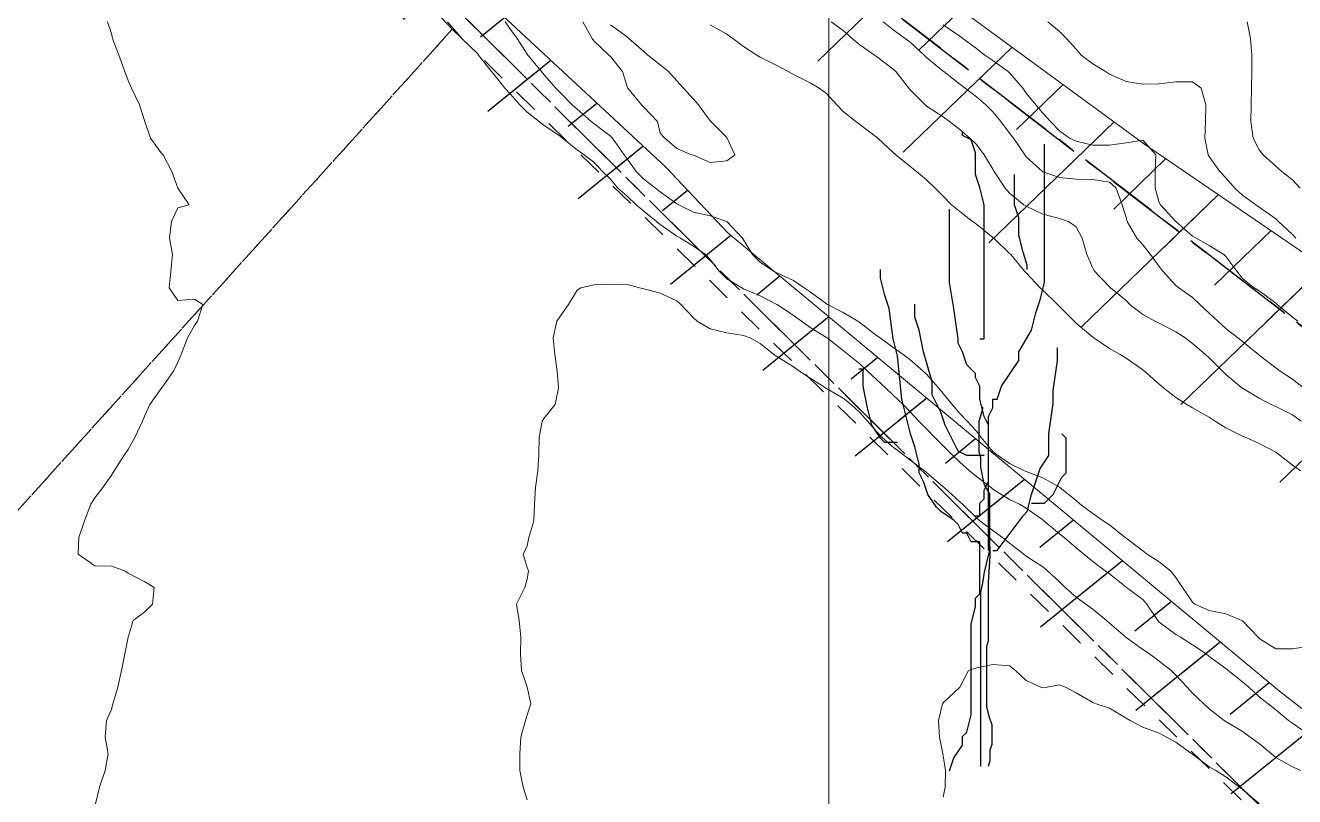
# Model space of a CAD drawing. Header units: centimetres. Extents: x 0 to 642158, y -847 to 649707.
# Drawn here: x 616742.66 to 616780.82, y 621220.46 to 621243.64 of the extents above; entities that cross this region are included whole.
import ezdxf

# ---------------------------------------------------------------- set-up
doc = ezdxf.new("R2010")
doc.units = ezdxf.units.CM
doc.header["$MEASUREMENT"] = 0
doc.linetypes.add('CENTERX2', pattern=[4, 2.5, -0.5, 0.5, -0.5])
doc.linetypes.add('JIS_02_0.7', pattern=[1.35, 0.75, -0.6])
for name, color, linetype, lineweight in [('MEV_grille', 254, 'Continuous', 9), ('MEV_schema paysager_V', 7, 'Continuous', 20), ('MEV_vegetal_V', 7, 'Continuous', 25), ('WAL_parcellaire agricole', 7, 'JIS_02_0.7', 25), ('WAL_topographie 0.5', 253, 'Continuous', 20)]:
    doc.layers.add(name, color=color, linetype=linetype, lineweight=lineweight)
doc.layers.add('MEV_schema paysager_Ha', color=7, linetype='Continuous', lineweight=25, transparency=0.13)
doc.layers.add('SPW_parcellaire cadastral', color=7, linetype='CENTERX2', lineweight=25, true_color=0xff0542)

# ---------------------------------------------------------------- blocks, each defined once
blk = doc.blocks.new('legende vegetal')
at = {"layer": 'MEV_vegetal_V'}
for points in [[(616771.255, 621234.029), (616771.385, 621234.029), (616771.385, 621238.055), (616771.255, 621238.575), (616771.125, 621238.965), (616771.125, 621239.614), (616770.995, 621240.003), (616770.736, 621240.133), (616770.736, 621240.263)], [(616771.125, 621228.704), (616771.255, 621228.704), (616771.255, 621229.093), (616771.385, 621229.223), (616771.385, 621229.483), (616771.515, 621229.743), (616771.515, 621231.691), (616771.645, 621231.951), (616771.645, 621232.21), (616771.775, 621232.21), (616771.905, 621232.6), (616772.424, 621233.379), (616772.424, 621233.64), (616772.814, 621234.289), (616772.944, 621234.808), (616773.074, 621235.198), (616773.204, 621235.717), (616773.204, 621239.874)], [(616772.684, 621236.107), (616772.684, 621236.237), (616772.555, 621236.627), (616772.424, 621237.146), (616772.424, 621237.666), (616772.295, 621238.055), (616772.295, 621238.965)], [(616771.515, 621227.665), (616771.515, 621231.431), (616771.385, 621231.691), (616771.255, 621232.21), (616771.255, 621232.6), (616771.125, 621232.86), (616771.125, 621232.99), (616770.865, 621233.25), (616770.736, 621233.64), (616770.605, 621233.899), (616770.605, 621234.029), (616770.476, 621234.938), (616770.346, 621235.717), (616770.346, 621237.926)], [(616770.346, 621221.041), (616770.476, 621221.43), (616770.736, 621221.82), (616770.736, 621222.08), (616770.865, 621222.21), (616770.995, 621222.729), (616770.995, 621225.457), (616771.125, 621225.976), (616771.125, 621226.236), (616771.255, 621226.366), (616771.255, 621227.924), (616770.995, 621227.924), (616770.865, 621228.184), (616770.736, 621228.184), (616770.605, 621228.444), (616770.476, 621228.574), (616770.086, 621228.834), (616769.956, 621228.964), (616769.696, 621229.353), (616769.566, 621229.743), (616769.436, 621230.003), (616769.436, 621230.262), (616769.306, 621230.782), (616769.176, 621231.172), (616769.046, 621231.691), (616768.917, 621232.21), (616768.786, 621233.509), (616768.656, 621234.029), (616768.527, 621234.938), (616768.397, 621235.328), (616768.267, 621235.847), (616768.267, 621236.107)], [(616771.385, 621230.522), (616770.865, 621230.522), (616770.605, 621230.652), (616770.476, 621230.912), (616770.216, 621231.431), (616770.086, 621231.821), (616769.826, 621232.341), (616769.826, 621232.73), (616769.566, 621233.64), (616769.436, 621234.289), (616769.306, 621234.678), (616769.306, 621235.068)], [(616771.645, 621227.665), (616771.775, 621227.665), (616772.555, 621228.704), (616772.684, 621228.834), (616772.814, 621229.353), (616772.944, 621229.743), (616773.074, 621230.133), (616773.334, 621230.522), (616773.334, 621231.172), (616773.464, 621232.081), (616773.464, 621232.471), (616773.594, 621233.379), (616773.594, 621233.769)], [(616768.786, 621230.912), (616768.397, 621230.912), (616768.267, 621231.042), (616768.007, 621231.431), (616767.877, 621231.951), (616767.747, 621232.6), (616767.747, 621233.12), (616767.617, 621233.12)], [(616771.289, 621221.176), (616771.289, 621226.417), (616771.344, 621226.691), (616771.398, 621227.018), (616771.562, 621227.673), (616771.562, 621229.366), (616771.398, 621229.639), (616771.344, 621229.857), (616771.289, 621230.185), (616771.289, 621230.458), (616771.234, 621230.621), (616771.234, 621231.549), (616771.289, 621231.714), (616771.344, 621231.932), (616771.344, 621231.986)], [(616772.814, 621229.093), (616773.204, 621229.093), (616773.334, 621229.223), (616773.464, 621229.353), (616773.724, 621229.873), (616773.854, 621230.003), (616773.854, 621231.042), (616773.724, 621231.172)], [(616771.562, 621227.782), (616771.562, 621227.509), (616771.508, 621226.691), (616771.508, 621224.943), (616771.453, 621224.78), (616771.453, 621222.978), (616771.508, 621222.759), (616771.562, 621222.596), (616771.617, 621222.432), (616771.617, 621221.831), (616771.562, 621221.668), (616771.562, 621221.34), (616771.508, 621221.176)]]:
    blk.add_lwpolyline(points, dxfattribs=at)
blk = doc.blocks.new('*U112')
at = {"layer": 'MEV_grille', "transparency": 33554687}
blk.add_lwpolyline([(0, 1825.476), (0, -1825.476)], dxfattribs=at)
blk = doc.blocks.new('*U113')
at = {"layer": 'MEV_grille', "color": 0, "linetype": 'ByBlock', "lineweight": -2, "transparency": 16777216}
blk.add_blockref('*U112', (1400, 0), dxfattribs=at)

msp = doc.modelspace()

# ---------------------------------------------------------------- hatches: boundary and pattern name
at = {"layer": 'MEV_schema paysager_Ha', "transparency": 33554687}
h = msp.add_hatch(dxfattribs=at)
h.set_pattern_fill('ANSI31', color=60, scale=30, angle=359)
h.paths.add_polyline_path([(616757.324, 621259.849), (616760.155, 621257.242), (616760.982, 621256.726), (616761.085, 621254.97), (616761.292, 621252.904), (616762.739, 621251.355), (616766.252, 621247.429), (616776.276, 621240.095), (616803.635, 621221.386), (616814.775, 621210.573), (616832.211, 621197.985), (616844.965, 621188.786), (616864.899, 621172.406), (616872.703, 621166.356), (616874.496, 621164.947), (616886.002, 621150.276), (616883.932, 621149.958), (616881.224, 621149.639), (616872.465, 621156.485), (616855.742, 621169.779), (616840.293, 621183.152), (616825.694, 621194.945), (616802.145, 621212.096), (616783.054, 621227.818), (616772.886, 621235.766), (616764.994, 621244.141), (616758.559, 621250.209), (616756.434, 621253.911), (616755.706, 621255.731), (616755.584, 621257.613), (616755.706, 621258.644), (616756.92, 621259.615)])
h = msp.add_hatch(dxfattribs=at)
h.set_pattern_fill('ANSI31', color=60, scale=15, angle=359)
h.paths.add_polyline_path([(616757.324, 621259.849), (616760.155, 621257.242), (616760.982, 621256.726), (616761.085, 621254.97), (616761.292, 621252.904), (616762.739, 621251.355), (616766.252, 621247.429), (616776.276, 621240.095), (616803.635, 621221.386), (616814.775, 621210.573), (616832.211, 621197.985), (616844.965, 621188.786), (616864.899, 621172.406), (616872.703, 621166.356), (616874.496, 621164.947), (616886.002, 621150.276), (616883.932, 621149.958), (616881.75, 621152.337), (616874.75, 621159.908), (616858.874, 621173.092), (616842.557, 621186.029), (616828, 621196.997), (616806.346, 621214.81), (616786.102, 621230.091), (616775.767, 621237.806), (616766.25, 621245.564), (616760.173, 621251.167), (616760.132, 621253.928), (616759.25, 621255.916), (616756.75, 621257.606), (616755.706, 621258.644), (616756.92, 621259.615)])
h = msp.add_hatch(dxfattribs=at)
h.set_pattern_fill('ANSI31', color=60, scale=30, angle=354)
h.paths.add_polyline_path([(616763.793, 621237.399), (616780.361, 621223.636), (616806.73, 621203.109), (616835.432, 621183.048), (616849.2, 621170.918), (616860.426, 621161.465), (616877.021, 621145.92), (616895.432, 621126.667), (616906.244, 621113.266), (616915.551, 621100.874), (616925.104, 621088.577), (616933.769, 621076.473), (616936.099, 621075.05), (616937.977, 621072.979), (616937.912, 621070.973), (616937.135, 621069.225), (616936.358, 621067.608), (616937.135, 621064.501), (616940.76, 621060.683), (616945.227, 621056.8), (616947.105, 621052.206), (616962.41, 621024.728), (616974.109, 620995.255), (616988.613, 620964.831), (617000.873, 620934.818), (616994.034, 620945.287), (616980.56, 620976.65), (616967.841, 621003.399), (616952.474, 621032.764), (616936.299, 621056.62), (616930.996, 621060.508), (616927.549, 621064.307), (616925.604, 621066.074), (616925.516, 621067.841), (616925.125, 621068.86), (616924.852, 621069.499), (616924.487, 621070.183), (616924.304, 621071.324), (616923.391, 621073.103), (616922.341, 621073.925), (616921.096, 621075.97), (616919.417, 621078.356), (616911.722, 621092.304), (616907.214, 621097.272), (616901.665, 621105.707), (616893.69, 621116.453), (616882.131, 621129.394), (616872.652, 621139.563), (616858.571, 621155.492), (616844.444, 621168.426), (616830.582, 621180.304), (616816.719, 621190.861), (616800.357, 621202.226), (616786.054, 621214.304), (616772.55, 621226.115), (616757.239, 621240.336), (616751.019, 621247.072), (616746.267, 621252.771), (616748.773, 621253.031), (616755.597, 621245.259), (616761.904, 621239.386)])
h = msp.add_hatch(dxfattribs=at)
h.set_pattern_fill('ANSI31', color=60, scale=15, angle=354)
h.paths.add_polyline_path([(616763.793, 621237.399), (616780.361, 621223.636), (616806.73, 621203.109), (616835.432, 621183.048), (616849.2, 621170.918), (616860.426, 621161.465), (616877.021, 621145.92), (616895.432, 621126.667), (616906.244, 621113.266), (616915.551, 621100.874), (616925.104, 621088.577), (616933.769, 621076.473), (616936.099, 621075.05), (616937.977, 621072.979), (616937.912, 621070.973), (616937.135, 621069.225), (616936.358, 621067.608), (616937.135, 621064.501), (616940.76, 621060.683), (616945.227, 621056.8), (616947.105, 621052.206), (616962.41, 621024.728), (616974.109, 620995.255), (616988.613, 620964.831), (617000.873, 620934.818), (616995.278, 620946.197), (616981.322, 620977.591), (616968.949, 621004.724), (616954.95, 621033.47), (616939.273, 621058.598), (616934.212, 621062.775), (616932.292, 621066.548), (616932.356, 621068.019), (616932.484, 621070.385), (616932.676, 621072.303), (616931.333, 621074.286), (616929.926, 621075.948), (616928.134, 621077.547), (616926.215, 621078.186), (616923.976, 621080.872), (616915.079, 621094.601), (616910.377, 621100.394), (616904.363, 621108.155), (616896.709, 621119.194), (616884.982, 621132.444), (616875.303, 621142.281), (616859.978, 621158.245), (616846.267, 621170.017), (616832.7, 621182.018), (616818.337, 621192.934), (616802.115, 621203.987), (616787.085, 621215.761), (616773.725, 621227.447), (616758.184, 621241.318), (616751.756, 621248.212), (616746.267, 621252.771), (616748.773, 621253.031), (616755.597, 621245.259), (616761.904, 621239.386)])

# ---------------------------------------------------------------- linework, layer by layer
at = {"layer": 'MEV_schema paysager_V', "color": 60}
for points in [[(616757.378, 621259.89), (616759.489, 621257.843), (616761.096, 621255.734), (616761.292, 621252.904), (616762.739, 621251.355), (616766.252, 621247.429), (616776.276, 621240.095), (616803.635, 621221.386), (616814.775, 621210.573), (616832.211, 621197.985), (616844.965, 621188.786), (616864.899, 621172.406), (616872.703, 621166.356), (616874.097, 621165.6), (616885.131, 621151.31)], [(616748.773, 621253.031), (616755.597, 621245.259), (616761.904, 621239.386), (616763.793, 621237.399), (616780.361, 621223.636), (616806.73, 621203.109), (616835.432, 621183.048), (616849.2, 621170.918), (616860.426, 621161.465), (616877.021, 621145.92), (616895.432, 621126.667), (616906.244, 621113.266)]]:
    msp.add_lwpolyline(points, dxfattribs=at)
at = {"layer": 'SPW_parcellaire cadastral'}
for points in [[(616718.835, 621287.856), (616753.119, 621246.609), (616783.079, 621216.904), (616803.88, 621199.445), (616825.651, 621183.795), (616841.151, 621171.07), (616772.42, 621142.06), (616722.671, 621121.06), (616716.437, 621128.668)], [(616759.547, 621253.317), (616769.052, 621263.236), (616807.471, 621257.591), (616853.21, 621251.95), (616855.188, 621236.398), (616860.014, 621211.506), (616871.754, 621169.863), (616875.83, 621158.333), (616880.257, 621148.971), (616874.289, 621147.611), (616838.405, 621188.897), (616792.367, 621225.886), (616769.031, 621243.825), (616759.547, 621253.317)], [(617069.693, 620775.462), (617042.312, 620836.61), (617036.267, 620850.114), (617034.006, 620855.163), (617017.558, 620891.904), (616974.006, 620989.185), (616961.91, 621014.447), (616950.392, 621034.719), (616936.965, 621054.591), (616923.841, 621069.865), (616923.568, 621072.35), (616921.936, 621074.869), (616902.276, 621105.214), (616875.163, 621136.929), (616841.151, 621171.07), (616825.651, 621183.795), (616803.88, 621199.445), (616783.079, 621216.904), (616753.119, 621246.609), (616755.27, 621248.854), (616758.203, 621251.915), (616759.547, 621253.317)], [(616759.547, 621253.317), (616769.031, 621243.825), (616792.367, 621225.886), (616838.405, 621188.897), (616874.289, 621147.611), (616880.257, 621148.971), (616875.83, 621158.333), (616871.754, 621169.863), (616860.014, 621211.506), (616855.188, 621236.398), (616853.21, 621251.95), (616866.215, 621247.765), (616874.077, 621241.92), (616881.234, 621232.553), (616885.867, 621223.79), (616890.69, 621210.508), (616901.351, 621171.858)]]:
    msp.add_lwpolyline(points, dxfattribs=at)
at = {"layer": 'WAL_parcellaire agricole'}
for points in [[(616635.423, 621323.445), (616673.319, 621352.016), (616713.492, 621294.188), (616745.83, 621253.858), (616755.498, 621243.526), (616729.279, 621214.505), (616688.43, 621261.152), (616635.423, 621323.445)], [(616729.279, 621214.505), (616755.498, 621243.526), (616799.169, 621200.865), (616838.173, 621169.87), (616922.849, 621078.881), (616887.651, 621066.277), (616828.245, 621125.169), (616732.293, 621211.325), (616729.279, 621214.505)]]:
    msp.add_lwpolyline(points, dxfattribs=at)
at = {"layer": 'WAL_topographie 0.5'}
for points in [[(616745.136, 621243.75), (616745.25, 621243.393), (616745.287, 621243.25), (616745.472, 621242.75), (616745.65, 621242.25), (616745.75, 621241.983), (616745.853, 621241.75), (616746.093, 621241.25), (616746.25, 621240.75), (616746.25, 621240.75), (616746.422, 621240.25), (616746.75, 621239.808), (616746.804, 621239.75), (616747.07, 621239.25), (616747.25, 621238.75), (616747.25, 621238.75), (616747.583, 621238.25), (616747.25, 621238.159), (616747.054, 621237.75), (616747, 621237.25), (616747.089, 621236.75), (616747.038, 621236.25), (616746.991, 621235.75), (616747.25, 621235.375), (616747.75, 621235.411), (616748, 621235.25), (616747.837, 621234.75), (616747.75, 621234.617), (616747.542, 621234.25), (616747.352, 621233.75), (616747.25, 621233.514), (616747.114, 621233.25), (616746.767, 621232.75), (616746.75, 621232.731), (616746.403, 621232.25), (616746.25, 621231.917), (616746.181, 621231.75), (616745.95, 621231.25), (616745.75, 621230.891), (616745.65, 621230.75), (616745.333, 621230.25), (616745.25, 621230.125), (616744.991, 621229.75), (616744.75, 621229.439), (616744.63, 621229.25), (616744.445, 621228.75), (616744.273, 621228.25), (616744.25, 621227.75), (616744.75, 621227.397), (616745.25, 621227.383), (616745.65, 621227.25), (616745.75, 621227.179), (616746.25, 621226.917), (616746.536, 621226.75), (616746.481, 621226.25), (616746.25, 621226.019), (616745.9, 621225.75), (616745.75, 621225.25), (616745.75, 621225.25), (616745.654, 621224.75), (616745.558, 621224.25), (616745.444, 621223.75), (616745.294, 621223.25), (616745.25, 621223.083), (616745.107, 621222.75), (616745.06, 621222.25), (616745.15, 621221.75), (616745.066, 621221.25), (616744.896, 621220.75), (616744.769, 621220.25)], [(616781.25, 621222.318), (616780.75, 621222.667), (616780.637, 621222.75), (616780.25, 621223.071), (616780.024, 621223.25), (616779.75, 621223.459), (616779.44, 621223.75), (616779.25, 621223.915), (616778.823, 621224.25), (616778.75, 621224.315), (616778.25, 621224.674), (616778.155, 621224.75), (616777.75, 621225.021), (616777.388, 621225.25), (616777.25, 621225.331), (616776.75, 621225.701), (616776.702, 621225.75), (616776.375, 621226.25), (616776.25, 621226.383), (616775.761, 621226.75), (616775.75, 621226.758), (616775.25, 621227.162), (616775.123, 621227.25), (616774.75, 621227.533), (616774.48, 621227.75), (616774.25, 621227.934), (616773.89, 621228.25), (616773.75, 621228.361), (616773.282, 621228.75), (616773.25, 621228.776), (616772.75, 621229.135), (616772.551, 621229.25), (616772.25, 621229.388), (616771.75, 621229.702), (616771.693, 621229.75), (616771.25, 621230.083), (616771.042, 621230.25), (616770.75, 621230.517), (616770.499, 621230.75), (616770.25, 621231), (616769.998, 621231.25), (616769.75, 621231.518), (616769.517, 621231.75), (616769.25, 621232.039), (616769.052, 621232.25), (616768.75, 621232.527), (616768.52, 621232.75), (616768.25, 621232.999), (616767.982, 621233.25), (616767.75, 621233.466), (616767.392, 621233.75), (616767.25, 621233.87), (616766.765, 621234.25), (616766.75, 621234.259), (616766.25, 621234.562), (616765.996, 621234.75), (616765.75, 621234.925), (616765.258, 621235.25), (616765.25, 621235.254), (616764.75, 621235.508), (616764.25, 621235.725), (616764.2, 621235.75), (616763.75, 621236.028), (616763.516, 621236.25), (616763.25, 621236.6), (616763.109, 621236.75), (616762.75, 621237.004), (616762.361, 621237.25), (616762.25, 621237.306), (616761.75, 621237.659), (616761.639, 621237.75), (616761.25, 621238.057), (616761.028, 621238.25), (616760.75, 621238.506), (616760.476, 621238.75), (616760.25, 621239.014), (616760.016, 621239.25), (616759.75, 621239.534), (616759.465, 621239.75), (616759.25, 621239.896), (616758.813, 621240.25), (616758.75, 621240.299), (616758.25, 621240.646), (616758.108, 621240.75), (616757.75, 621241.03), (616757.528, 621241.25), (616757.25, 621241.575), (616757.074, 621241.75), (616756.75, 621242.17), (616756.671, 621242.25), (616756.283, 621242.75), (616756.25, 621242.793), (616755.783, 621243.25), (616755.75, 621243.288), (616755.35, 621243.75)], [(616781.25, 621224.986), (616780.75, 621224.908), (616780.25, 621224.902), (616779.75, 621225.209), (616779.718, 621225.25), (616779.25, 621225.741), (616779.233, 621225.75), (616778.75, 621225.956), (616778.25, 621226.056), (616777.818, 621226.25), (616777.75, 621226.303), (616777.447, 621226.75), (616777.25, 621227.047), (616777.083, 621227.25), (616776.75, 621227.518), (616776.388, 621227.75), (616776.25, 621227.844), (616775.75, 621228.229), (616775.726, 621228.25), (616775.25, 621228.634), (616775.066, 621228.75), (616774.75, 621228.968), (616774.37, 621229.25), (616774.25, 621229.366), (616773.761, 621229.75), (616773.75, 621229.758), (616773.25, 621230.047), (616772.75, 621230.228), (616772.697, 621230.25), (616772.25, 621230.478), (616771.841, 621230.75), (616771.75, 621230.838), (616771.395, 621231.25), (616771.25, 621231.441), (616770.974, 621231.75), (616770.75, 621231.973), (616770.521, 621232.25), (616770.25, 621232.572), (616770.108, 621232.75), (616769.75, 621233.158), (616769.649, 621233.25), (616769.25, 621233.6), (616769.051, 621233.75), (616768.75, 621233.962), (616768.356, 621234.25), (616768.25, 621234.324), (616767.75, 621234.71), (616767.69, 621234.75), (616767.25, 621235.014), (616766.778, 621235.25), (616766.75, 621235.267), (616766.25, 621235.636), (616766.079, 621235.75), (616765.75, 621235.972), (616765.25, 621236.202), (616765.153, 621236.25), (616764.75, 621236.528), (616764.517, 621236.75), (616764.25, 621237.197), (616764.219, 621237.25), (616763.75, 621237.748), (616763.746, 621237.75), (616763.25, 621237.915), (616762.75, 621238.03), (616762.31, 621238.25), (616762.25, 621238.282), (616761.75, 621238.634), (616761.607, 621238.75), (616761.25, 621239.023), (616761.028, 621239.25), (616760.75, 621239.633), (616760.667, 621239.75), (616760.313, 621240.25), (616760.25, 621240.315), (616759.75, 621240.69), (616759.672, 621240.75), (616759.25, 621241.123), (616759.099, 621241.25), (616758.75, 621241.616), (616758.611, 621241.75), (616758.25, 621242.166), (616758.179, 621242.25), (616757.771, 621242.75), (616757.75, 621242.775), (616757.445, 621243.25), (616757.25, 621243.521), (616757.09, 621243.75)], [(616760.25, 621243.659), (616760.75, 621243.293), (616760.8, 621243.25), (616761.25, 621242.853), (616761.375, 621242.75), (616761.75, 621242.458), (616761.992, 621242.25), (616762.25, 621241.974), (616762.447, 621241.75), (616762.75, 621241.427), (616762.895, 621241.25), (616763.25, 621240.768), (616763.266, 621240.75), (616763.75, 621240.266), (616763.761, 621240.25), (616763.987, 621239.75), (616763.75, 621239.571), (616763.25, 621239.523), (616762.75, 621239.737), (616762.687, 621239.75), (616762.25, 621239.944), (616761.883, 621240.25), (616761.75, 621240.404), (616761.669, 621240.75), (616761.25, 621241.181), (616761.185, 621241.25), (616760.769, 621241.75), (616760.75, 621241.8), (616760.612, 621242.25), (616760.25, 621242.702), (616760.203, 621242.75), (616759.75, 621243.179), (616759.698, 621243.25), (616759.417, 621243.75)], [(616780.994, 621230.25), (616780.75, 621230.428), (616780.334, 621230.75), (616780.25, 621230.81), (616779.75, 621231.078), (616779.356, 621231.25), (616779.25, 621231.292), (616778.75, 621231.542), (616778.425, 621231.75), (616778.25, 621231.865), (616777.75, 621232.145), (616777.574, 621232.25), (616777.25, 621232.461), (616776.879, 621232.75), (616776.75, 621232.862), (616776.305, 621233.25), (616776.25, 621233.292), (616775.75, 621233.643), (616775.571, 621233.75), (616775.25, 621233.934), (616774.783, 621234.25), (616774.75, 621234.274), (616774.25, 621234.688), (616774.186, 621234.75), (616773.75, 621235.195), (616773.687, 621235.25), (616773.25, 621235.687), (616773.165, 621235.75), (616772.75, 621236.2), (616772.702, 621236.25), (616772.291, 621236.75), (616772.25, 621236.786), (616771.774, 621237.25), (616771.75, 621237.268), (616771.25, 621237.665), (616771.131, 621237.75), (616770.75, 621238.049), (616770.5, 621238.25), (616770.25, 621238.507), (616770.011, 621238.75), (616769.75, 621239.002), (616769.452, 621239.25), (616769.25, 621239.409), (616768.833, 621239.75), (616768.75, 621239.823), (616768.292, 621240.25), (616768.25, 621240.285), (616767.75, 621240.66), (616767.626, 621240.75), (616767.25, 621241.055), (616767.058, 621241.25), (616766.75, 621241.592), (616766.528, 621241.75), (616766.25, 621241.911), (616765.75, 621242.166), (616765.592, 621242.25), (616765.25, 621242.43), (616764.75, 621242.685), (616764.652, 621242.75), (616764.25, 621243.01), (616763.933, 621243.25), (616763.75, 621243.376), (616763.25, 621243.661)], [(616781.009, 621231.75), (616780.75, 621231.937), (616780.25, 621232.189), (616780.116, 621232.25), (616779.75, 621232.438), (616779.25, 621232.739), (616779.235, 621232.75), (616778.75, 621233.152), (616778.652, 621233.25), (616778.25, 621233.65), (616778.141, 621233.75), (616777.75, 621234.078), (616777.524, 621234.25), (616777.25, 621234.434), (616776.75, 621234.686), (616776.611, 621234.75), (616776.25, 621234.951), (616775.864, 621235.25), (616775.75, 621235.374), (616775.286, 621235.75), (616775.25, 621235.782), (616774.803, 621236.25), (616774.75, 621236.341), (616774.576, 621236.75), (616774.426, 621237.25), (616774.25, 621237.586), (616774.024, 621237.75), (616773.75, 621237.835), (616773.25, 621237.971), (616772.75, 621238.204), (616772.68, 621238.25), (616772.25, 621238.594), (616772.117, 621238.75), (616771.79, 621239.25), (616771.75, 621239.32), (616771.483, 621239.75), (616771.25, 621240.058), (616771.058, 621240.25), (616770.75, 621240.509), (616770.444, 621240.75), (616770.25, 621240.888), (616769.75, 621241.217), (616769.71, 621241.25), (616769.25, 621241.716), (616769.219, 621241.75), (616768.825, 621242.25), (616768.75, 621242.328), (616768.25, 621242.708), (616768.19, 621242.75), (616767.75, 621243.057), (616767.522, 621243.25), (616767.25, 621243.489), (616766.887, 621243.75)], [(616781.082, 621232.75), (616780.75, 621233.006), (616780.378, 621233.25), (616780.25, 621233.345), (616779.75, 621233.733), (616779.729, 621233.75), (616779.25, 621234.142), (616779.115, 621234.25), (616778.75, 621234.533), (616778.507, 621234.75), (616778.25, 621234.993), (616777.967, 621235.25), (616777.75, 621235.46), (616777.34, 621235.75), (616777.25, 621235.821), (616776.856, 621236.25), (616776.75, 621236.395), (616776.485, 621236.75), (616776.25, 621237.042), (616776.078, 621237.25), (616775.784, 621237.75), (616775.75, 621237.862), (616775.632, 621238.25), (616775.45, 621238.75), (616775.25, 621238.926), (616774.75, 621239.012), (616774.25, 621239.018), (616773.75, 621239.07), (616773.25, 621239.242), (616773.238, 621239.25), (616772.75, 621239.688), (616772.705, 621239.75), (616772.368, 621240.25), (616772.25, 621240.404), (616771.988, 621240.75), (616771.75, 621241.044), (616771.531, 621241.25), (616771.25, 621241.491), (616770.91, 621241.75), (616770.75, 621241.873), (616770.274, 621242.25), (616770.25, 621242.268), (616769.75, 621242.671), (616769.678, 621242.75), (616769.25, 621243.146), (616769.112, 621243.25), (616768.75, 621243.506), (616768.449, 621243.75)], [(616780.917, 621234.75), (616780.75, 621234.868), (616780.294, 621235.25), (616780.25, 621235.29), (616779.75, 621235.664), (616779.603, 621235.75), (616779.25, 621236.03), (616779.078, 621236.25), (616778.75, 621236.696), (616778.693, 621236.75), (616778.25, 621237.026), (616777.853, 621237.25), (616777.75, 621237.307), (616777.25, 621237.75), (616777.25, 621237.75), (616776.781, 621238.25), (616776.75, 621238.315), (616776.629, 621238.75), (616776.627, 621239.25), (616776.646, 621239.75), (616776.25, 621240.189), (616775.75, 621240.108), (616775.25, 621240.04), (616774.75, 621240.042), (616774.25, 621240.156), (616774.049, 621240.25), (616773.75, 621240.475), (616773.483, 621240.75), (616773.25, 621241.001), (616773.035, 621241.25), (616772.75, 621241.606), (616772.651, 621241.75), (616772.25, 621242.213), (616772.21, 621242.25), (616771.75, 621242.587), (616771.509, 621242.75), (616771.25, 621242.946), (616770.847, 621243.25), (616770.75, 621243.319), (616770.25, 621243.652)], [(616780.854, 621237.25), (616780.75, 621237.357), (616780.333, 621237.75), (616780.25, 621237.822), (616779.75, 621238.179), (616779.649, 621238.25), (616779.25, 621238.541), (616779.022, 621238.75), (616778.75, 621239.061), (616778.567, 621239.25), (616778.25, 621239.703), (616778.219, 621239.75), (616778.122, 621240.25), (616778.138, 621240.75), (616778.151, 621241.25), (616778.01, 621241.75), (616777.75, 621241.947), (616777.25, 621241.943), (616776.75, 621241.882), (616776.25, 621241.875), (616775.75, 621241.953), (616775.25, 621242.171), (616775.134, 621242.25), (616774.75, 621242.484), (616774.402, 621242.75), (616774.25, 621242.927), (616773.955, 621243.25), (616773.75, 621243.459), (616773.399, 621243.75)], [(616780.984, 621238.75), (616780.75, 621238.994), (616780.437, 621239.25), (616780.25, 621239.412), (616779.869, 621239.75), (616779.75, 621239.899), (616779.572, 621240.25), (616779.501, 621240.75), (616779.506, 621241.25), (616779.517, 621241.75), (616779.526, 621242.25), (616779.528, 621242.75), (616779.493, 621243.25), (616779.387, 621243.75)], [(616781.002, 621221.25), (616780.75, 621221.358), (616780.25, 621221.634), (616780.122, 621221.75), (616779.75, 621222.058), (616779.485, 621222.25), (616779.25, 621222.416), (616778.75, 621222.722), (616778.704, 621222.75), (616778.25, 621223.1), (616778.087, 621223.25), (616777.75, 621223.567), (616777.588, 621223.75), (616777.25, 621224.116), (616777.111, 621224.25), (616776.75, 621224.53), (616776.456, 621224.75), (616776.25, 621224.884), (616775.75, 621225.245), (616775.743, 621225.25), (616775.25, 621225.672), (616775.167, 621225.75), (616774.75, 621226.091), (616774.544, 621226.25), (616774.25, 621226.46), (616773.921, 621226.75), (616773.75, 621226.921), (616773.387, 621227.25), (616773.25, 621227.366), (616772.75, 621227.693), (616772.679, 621227.75), (616772.25, 621228.076), (616772.039, 621228.25), (616771.75, 621228.458), (616771.356, 621228.75), (616771.25, 621228.843), (616770.834, 621229.25), (616770.75, 621229.323), (616770.279, 621229.75), (616770.25, 621229.775), (616769.75, 621230.205), (616769.687, 621230.25), (616769.25, 621230.588), (616769.027, 621230.75), (616768.75, 621230.962), (616768.417, 621231.25), (616768.25, 621231.438), (616767.973, 621231.75), (616767.75, 621232.004), (616767.482, 621232.25), (616767.25, 621232.433), (616766.75, 621232.73), (616766.716, 621232.75), (616766.25, 621233.035), (616765.938, 621233.25), (616765.75, 621233.382), (616765.25, 621233.693), (616765.165, 621233.75), (616764.75, 621234.082), (616764.447, 621234.25), (616764.25, 621234.316), (616763.75, 621234.398), (616763.25, 621234.521), (616762.857, 621234.75), (616762.75, 621234.856), (616762.366, 621235.25), (616762.25, 621235.365), (616761.75, 621235.597), (616761.25, 621235.72), (616761.125, 621235.75), (616760.75, 621235.852), (616760.25, 621235.858), (616759.75, 621235.843), (616759.365, 621235.75), (616759.25, 621235.682), (616758.986, 621235.25), (616758.75, 621234.91), (616758.642, 621234.75), (616758.526, 621234.25), (616758.58, 621233.75), (616758.647, 621233.25), (616758.691, 621232.75), (616758.59, 621232.25), (616758.25, 621231.825), (616758.203, 621231.75), (616758.105, 621231.25), (616758.1, 621230.75), (616758.071, 621230.25), (616758, 621229.75), (616757.965, 621229.25), (616757.945, 621228.75), (616757.799, 621228.25), (616757.75, 621228), (616757.632, 621227.75), (616757.75, 621227.35), (616757.786, 621227.25), (616757.75, 621227), (616757.679, 621226.75), (616757.432, 621226.25), (616757.509, 621225.75), (616757.555, 621225.25), (616757.546, 621224.75), (616757.58, 621224.25), (616757.75, 621223.75), (616757.75, 621223.75), (616757.855, 621223.25), (616757.75, 621222.917), (616757.699, 621222.75), (616757.56, 621222.25), (616757.531, 621221.75), (616757.531, 621221.25), (616757.628, 621220.75), (616757.75, 621220.365)], [(616779.75, 621220.256), (616779.25, 621220.678), (616779.165, 621220.75), (616778.75, 621221.057), (616778.448, 621221.25), (616778.25, 621221.357), (616777.75, 621221.733), (616777.732, 621221.75), (616777.25, 621222.098), (616776.966, 621222.25), (616776.75, 621222.372), (616776.25, 621222.551), (616775.875, 621222.75), (616775.75, 621222.819), (616775.25, 621223.118), (616774.854, 621223.25), (616774.75, 621223.292), (616774.25, 621223.578), (616773.926, 621223.75), (616773.75, 621223.82), (616773.375, 621223.75), (616773.25, 621223.728), (616773.191, 621223.75), (616772.75, 621223.947), (616772.431, 621224.25), (616772.25, 621224.394), (616771.75, 621224.433), (616771.25, 621224.328), (616771.016, 621224.25), (616770.75, 621223.75), (616770.75, 621223.75), (616770.25, 621223.281), (616770.231, 621223.25), (616770.114, 621222.75), (616770.14, 621222.25), (616770.238, 621221.75), (616770.25, 621221.688), (616770.325, 621221.25), (616770.314, 621220.75), (616770.25, 621220.45)]]:
    msp.add_lwpolyline(points, dxfattribs=at)

# ---------------------------------------------------------------- block references
at = {"layer": 'MEV_grille', "transparency": 33554687}
msp.add_blockref('*U113', (615366.814, 620593.644), dxfattribs=at)
at = {"layer": 'MEV_vegetal_V'}
msp.add_blockref('legende vegetal', (0.098, 0.193), dxfattribs=at)

doc.saveas('drawing.dxf')
